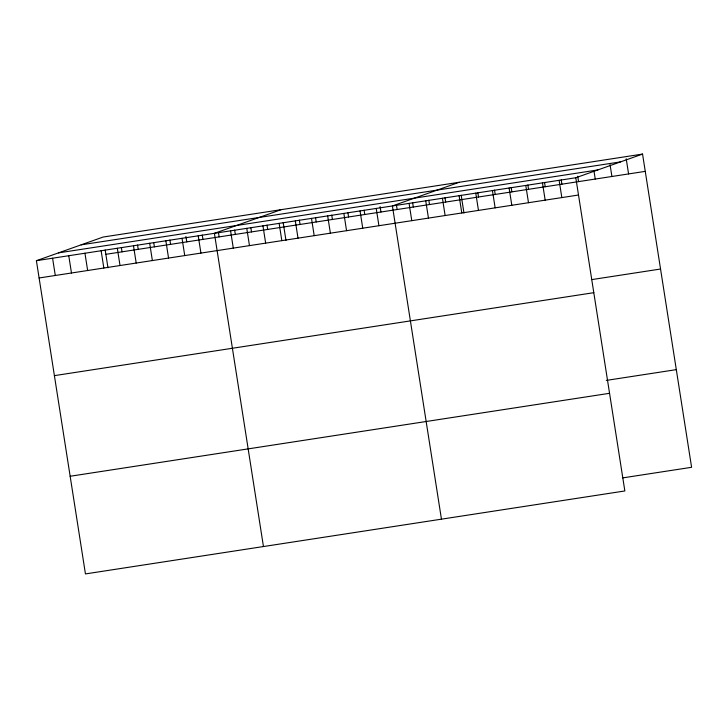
<?xml version="1.0" encoding="UTF-8"?>
<svg xmlns="http://www.w3.org/2000/svg" width="728" height="728" viewBox="0 0 728 728"><rect width="100%" height="100%" fill="white"/><g stroke="black" fill="none" stroke-linecap="round" stroke-linejoin="round"><path stroke-width="1.09" d="M642.551 154.081L575.803 177.75L624.851 490.963L85.449 573.919L36.4 260.697L103.148 237.037L642.551 154.081L691.6 467.303L622.686 477.896M281.154 209.664L214.405 233.324L263.454 546.546M459.159 182.291L392.401 205.951L441.45 519.164M81.127 244.845L620.52 161.889M58.431 252.889L597.825 169.942M36.4 260.697L575.803 177.75M105.86 254.318L645.254 171.362M39.103 277.978L578.505 195.022M591.636 279.625L660.551 269.023M54.4 375.639L593.802 292.683M606.288 380.407L676.303 369.642M70.152 476.258L609.554 393.302M626.216 158.804L628.582 173.928M610.055 164.61L611.911 176.494M593.884 170.416L595.24 179.052M577.723 176.222L578.569 181.618M561.215 179.862L561.898 184.184M559.122 180.307L561.834 197.588M544.544 182.428L545.226 186.75M542.451 182.874L545.163 200.154M527.873 184.994L528.555 189.307M525.78 185.44L528.492 202.721M511.202 187.551L511.875 191.874M509.109 188.006L511.811 205.278M494.53 190.117L495.204 194.44M492.437 190.563L495.14 207.844M477.859 192.683L478.533 197.006M475.766 193.129L478.469 210.41M461.188 195.25L463.973 213.04M459.095 195.696L461.798 212.976M444.999 197.734L445.682 202.056M442.424 198.262L445.127 215.534M428.819 200.227L429.502 204.541M425.744 200.819L428.455 218.1M412.639 202.712L413.313 207.034M409.072 203.385L411.784 220.666M396.46 205.205L397.133 209.518M380.107 206.606L380.953 212.012M376.221 208.436L378.924 225.716M364.091 210.183L364.774 214.496M360.041 210.929L362.744 228.21M347.911 212.667L348.585 216.989M343.862 213.413L346.564 230.694M331.731 215.151L332.405 219.474M327.673 215.907L330.385 233.188M315.552 217.645L316.225 221.967M311.493 218.391L314.196 235.672M299.363 220.129L300.045 224.452M295.313 220.884L298.016 238.165M283.183 222.622L285.968 240.413M279.133 223.369L281.836 240.649M267.003 225.107L267.676 229.429M262.945 225.862L265.656 243.134M250.823 227.6L251.497 231.923M246.765 228.346L249.467 245.627M234.634 230.084L235.317 234.407M230.585 230.84L233.288 248.111M218.455 232.578L219.128 236.891M202.275 235.062L202.948 239.385M198.216 235.808L200.928 253.089M185.922 236.473L186.768 241.869M182.036 238.302L184.739 255.583M169.906 240.04L170.589 244.362M165.857 240.786L168.559 258.067M153.726 242.533L154.409 246.847M149.677 243.279L152.38 260.56M137.547 245.018L138.22 249.34M133.488 245.764L136.2 263.045M121.367 247.511L122.04 251.824M117.308 248.257L120.02 265.538M105.178 249.995L107.972 267.786M101.128 250.741L103.831 268.022M84.948 253.235L87.651 270.516M68.76 255.719L71.471 273M52.58 258.213L55.292 275.493"/></g></svg>
